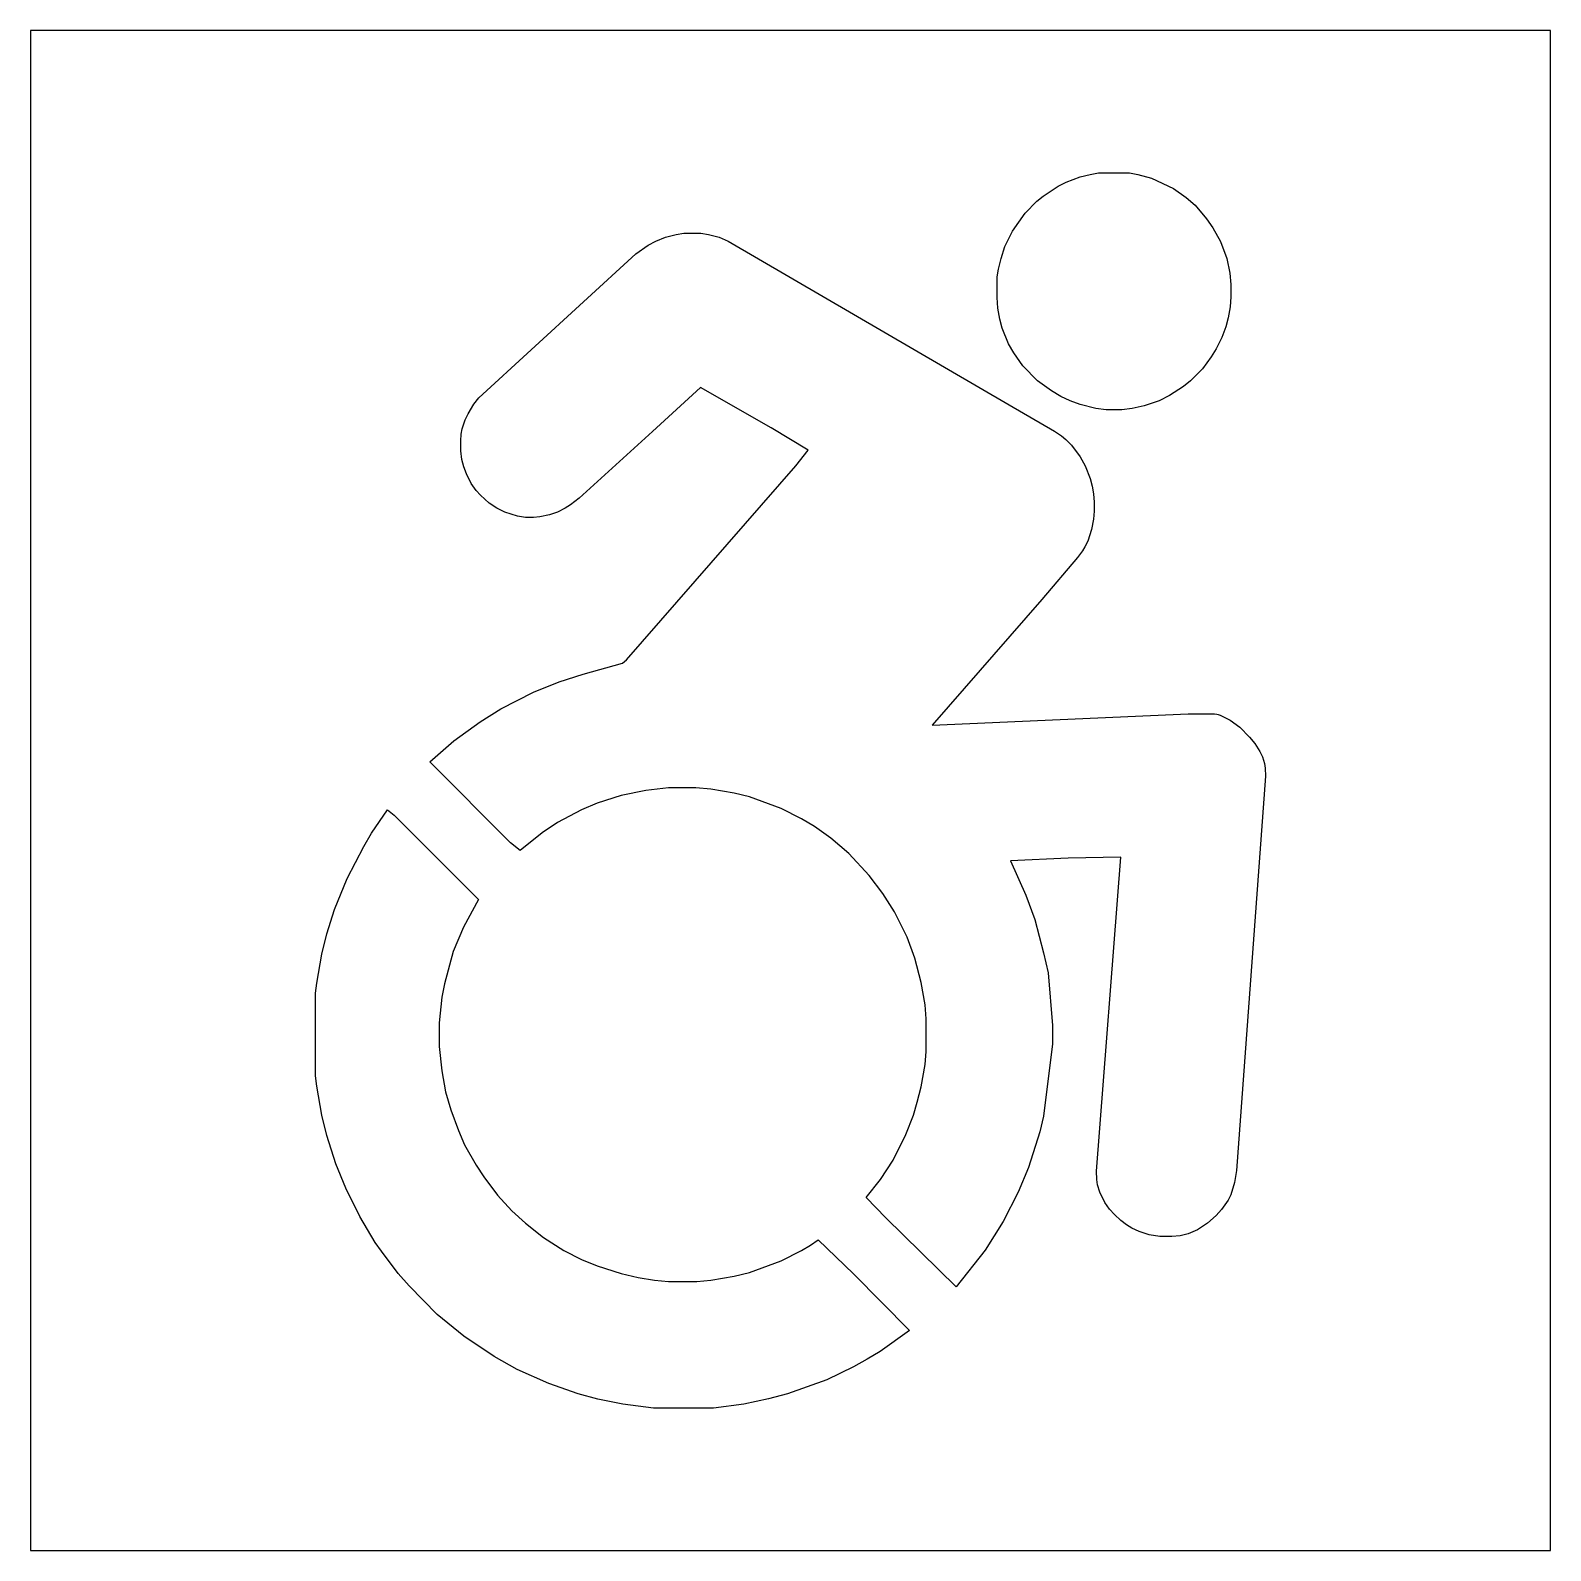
# Model space of a CAD drawing. Header units: inches. Extents: x 0 to 48, y 0 to 48.
import ezdxf

# ---------------------------------------------------------------- set-up
doc = ezdxf.new("R2010")
doc.units = ezdxf.units.IN
doc.header["$MEASUREMENT"] = 0
doc.layers.add('CUT', color=1, linetype='Continuous')

msp = doc.modelspace()

# ---------------------------------------------------------------- linework, layer by layer
at = {"layer": 'CUT'}
for points in [[(0, 0), (48, 0), (48, 48), (0, 48)], [(37.58, 41.335), (37.781, 40.802), (37.873, 40.332), (37.904, 39.978), (37.904, 39.583), (37.883, 39.27), (37.82, 38.921), (37.741, 38.638), (37.618, 38.307), (37.439, 37.943), (37.286, 37.695), (37.006, 37.316), (36.626, 36.931), (36.414, 36.759), (35.968, 36.472), (35.641, 36.308), (35.162, 36.146), (34.783, 36.061), (34.463, 36.021), (33.964, 36.021), (33.645, 36.061), (33.151, 36.186), (32.835, 36.299), (32.532, 36.441), (32.236, 36.617), (31.801, 36.931), (31.331, 37.41), (31.052, 37.815), (30.888, 38.105), (30.687, 38.597), (30.607, 38.88), (30.544, 39.229), (30.523, 39.563), (30.523, 40.216), (30.563, 40.458), (30.647, 40.802), (30.77, 41.173), (31.008, 41.659), (31.405, 42.232), (31.775, 42.607), (31.974, 42.762), (32.454, 43.086), (32.7, 43.21), (33.146, 43.375), (33.465, 43.455), (33.725, 43.5), (34.703, 43.5), (34.963, 43.455), (35.402, 43.334), (36.094, 43.005), (36.493, 42.722), (36.773, 42.486), (37.135, 42.053), (37.337, 41.765)], [(32.336, 35.351), (32.559, 35.197), (32.692, 35.087), (32.87, 34.908), (33.147, 34.537), (33.307, 34.254), (33.458, 33.855), (33.529, 33.605), (33.571, 33.372), (33.592, 33.109), (33.592, 32.816), (33.571, 32.563), (33.508, 32.244), (33.385, 31.874), (33.296, 31.691), (33.216, 31.563), (33.064, 31.359), (31.934, 30.032), (28.473, 26.066), (36.56, 26.424), (37.204, 26.424), (37.392, 26.416), (37.46, 26.407), (37.503, 26.397), (37.565, 26.377), (37.884, 26.217), (38.184, 26), (38.498, 25.681), (38.657, 25.489), (38.817, 25.231), (38.899, 25.062), (38.966, 24.857), (38.991, 24.704), (39, 24.448), (38.082, 12), (38.023, 11.622), (37.899, 11.237), (37.815, 11.069), (37.605, 10.765), (37.445, 10.582), (37.172, 10.336), (36.846, 10.13), (36.56, 10.007), (36.305, 9.943), (36.036, 9.922), (35.666, 9.922), (35.325, 9.974), (35.013, 10.078), (34.775, 10.181), (34.612, 10.285), (34.429, 10.428), (34.228, 10.612), (34.076, 10.777), (33.923, 10.994), (33.765, 11.318), (33.696, 11.549), (33.67, 11.715), (33.662, 11.979), (34.434, 21.895), (32.766, 21.859), (30.942, 21.775), (31.429, 20.699), (31.711, 19.923), (31.99, 18.871), (32.134, 18.244), (32.274, 16.585), (32.274, 15.998), (31.99, 13.712), (31.871, 13.227), (31.511, 12.094), (31.189, 11.318), (30.711, 10.387), (30.148, 9.49), (29.235, 8.324), (27.012, 10.502), (26.39, 11.149), (26.84, 11.716), (27.244, 12.33), (27.642, 13.139), (27.884, 13.753), (28.004, 14.157), (28.124, 14.643), (28.247, 15.351), (28.287, 15.756), (28.287, 16.787), (28.247, 17.232), (28.124, 17.941), (27.924, 18.709), (27.682, 19.364), (27.284, 20.173), (26.92, 20.746), (26.482, 21.319), (25.838, 22.013), (25.272, 22.497), (24.753, 22.861), (24.347, 23.108), (23.708, 23.43), (22.703, 23.797), (22.224, 23.918), (21.485, 24.044), (21.006, 24.084), (20.148, 24.084), (19.429, 24.003), (18.65, 23.837), (17.892, 23.595), (17.406, 23.39), (16.647, 22.986), (16.161, 22.659), (15.469, 22.104), (15.163, 22.347), (12.611, 24.902), (13.366, 25.565), (14.205, 26.172), (14.85, 26.581), (15.888, 27.106), (16.694, 27.432), (17.452, 27.675), (18.7, 28.021), (18.822, 28.131), (24.166, 34.247), (24.562, 34.744), (23.389, 35.449), (21.153, 36.729), (19.642, 35.336), (17.326, 33.232), (17.056, 33.024), (16.885, 32.914), (16.64, 32.791), (16.394, 32.707), (16.08, 32.643), (15.89, 32.622), (15.635, 32.622), (15.376, 32.667), (14.977, 32.788), (14.73, 32.911), (14.484, 33.077), (14.211, 33.322), (14.07, 33.477), (13.917, 33.694), (13.768, 33.998), (13.687, 34.217), (13.624, 34.453), (13.592, 34.728), (13.592, 35.041), (13.603, 35.254), (13.636, 35.421), (13.728, 35.699), (13.819, 35.895), (14.001, 36.203), (14.161, 36.399), (19.116, 40.948), (19.511, 41.218), (19.743, 41.349), (20.048, 41.473), (20.387, 41.558), (20.627, 41.598), (21.166, 41.598), (21.406, 41.558), (21.745, 41.473), (22.031, 41.35), (30.903, 36.182)], [(13.35, 18.912), (13.07, 17.9), (12.987, 17.475), (12.907, 16.666), (12.907, 15.917), (12.987, 15.149), (13.11, 14.481), (13.27, 13.914), (13.512, 13.26), (13.711, 12.815), (14.07, 12.168), (14.314, 11.797), (14.752, 11.224), (15.196, 10.733), (15.629, 10.34), (16.201, 9.884), (16.847, 9.476), (17.406, 9.194), (17.892, 8.989), (18.65, 8.746), (19.189, 8.621), (19.709, 8.54), (20.148, 8.499), (21.046, 8.499), (21.485, 8.54), (22.224, 8.665), (22.703, 8.786), (23.708, 9.153), (24.347, 9.476), (24.633, 9.642), (24.874, 9.815), (25.991, 8.739), (27.757, 6.949), (26.83, 6.29), (26.424, 6.043), (25.985, 5.8), (25.146, 5.397), (23.901, 4.949), (23.302, 4.787), (22.524, 4.621), (21.565, 4.5), (19.669, 4.5), (18.71, 4.621), (17.912, 4.783), (17.293, 4.949), (16.374, 5.273), (15.369, 5.719), (14.644, 6.128), (13.685, 6.775), (12.847, 7.457), (11.958, 8.358), (11.616, 8.749), (11.086, 9.45), (10.886, 9.733), (10.403, 10.549), (9.964, 11.439), (9.643, 12.215), (9.363, 13.105), (9.204, 13.753), (9.04, 14.663), (9, 14.987), (9, 17.597), (9.04, 17.92), (9.204, 18.831), (9.363, 19.478), (9.603, 20.247), (10.004, 21.225), (10.523, 22.236), (10.766, 22.648), (11.276, 23.387), (11.489, 23.218), (14.15, 20.557), (13.671, 19.687)]]:
    msp.add_lwpolyline(points, close=True, dxfattribs=at)

doc.saveas('drawing.dxf')
